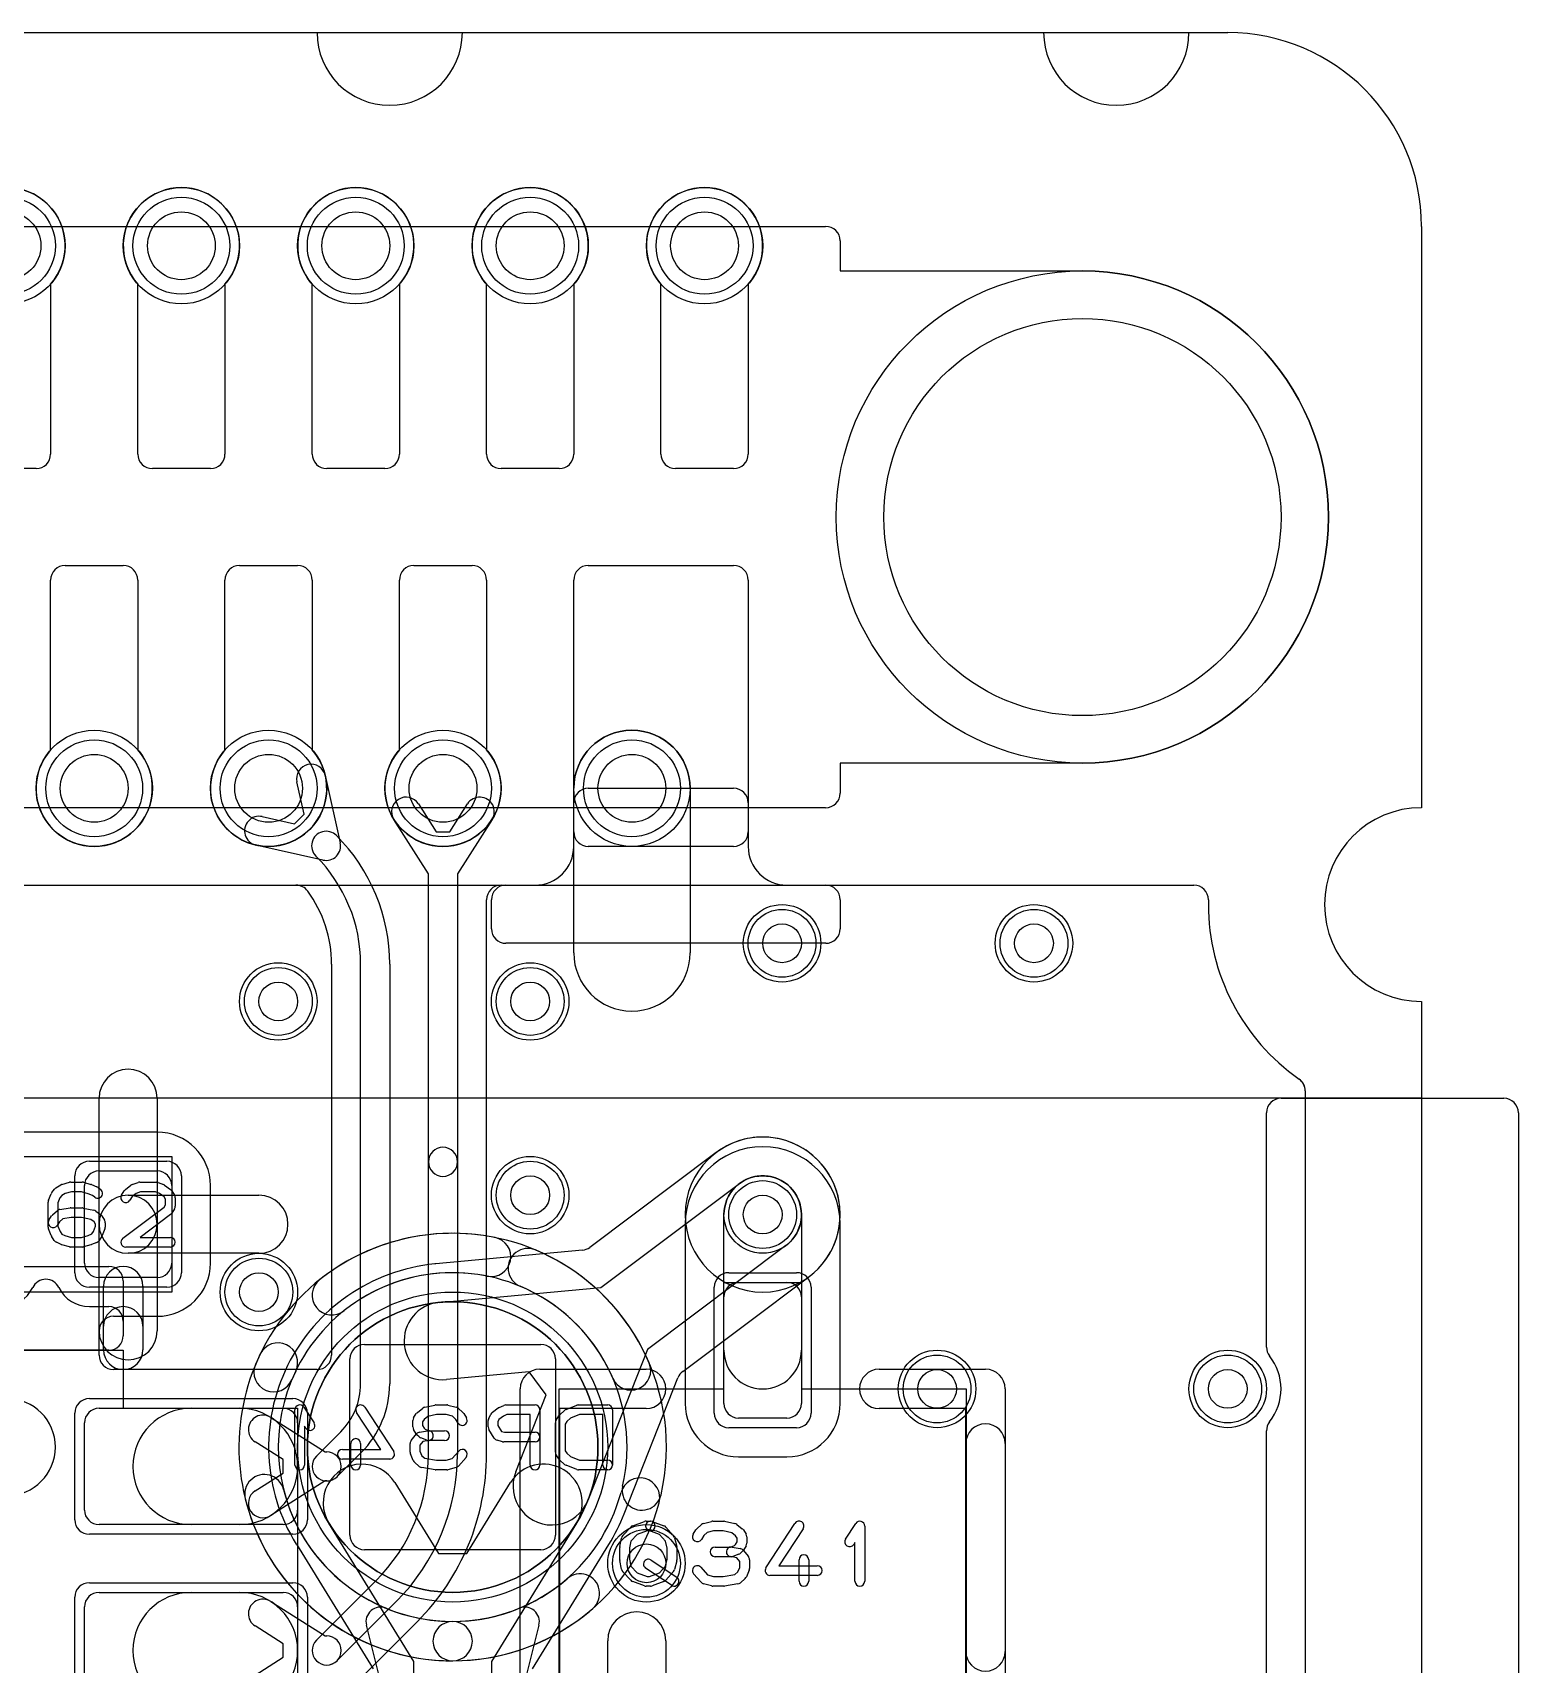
# Model space of a CAD drawing. Extents: x 0 to 20.5, y -1 to 20.
# Drawn here: x 12.83 to 20.5, y 11.58 to 20 of the extents above; entities that cross this region are included whole.
import ezdxf

# ---------------------------------------------------------------- set-up
doc = ezdxf.new("R2010")
doc.units = 0
for name, color, linetype in [('Hole', 1, 'CONTINUOUS'), ('L1', 3, 'CONTINUOUS'), ('L2', 3, 'CONTINUOUS'), ('L3', 3, 'CONTINUOUS'), ('L4', 3, 'CONTINUOUS'), ('MetalMask-A', 176, 'CONTINUOUS'), ('MetalMask-B', 176, 'CONTINUOUS'), ('Outline', 7, 'CONTINUOUS'), ('PartsArea-A', 111, 'CONTINUOUS'), ('PartsArea-B', 111, 'CONTINUOUS'), ('PartsSilk-A', 221, 'CONTINUOUS'), ('PartsSilk-B', 221, 'CONTINUOUS'), ('Resist-A', 2, 'CONTINUOUS'), ('Resist-B', 2, 'CONTINUOUS'), ('Silk-A', 140, 'CONTINUOUS'), ('Silk-B', 140, 'CONTINUOUS')]:
    doc.layers.add(name, color=color, linetype=linetype)

msp = doc.modelspace()

# ---------------------------------------------------------------- linework, layer by layer
at = {"layer": 'Hole'}
for centre, radius in [((12.7, 18.9), 0.175), ((13.6, 18.9), 0.175), ((14.5, 18.9), 0.175), ((15.4, 18.9), 0.175), ((16.3, 18.9), 0.175), ((18.25, 17.5), 1.025), ((13.15, 16.1), 0.175), ((14.05, 16.1), 0.175), ((14.95, 16.1), 0.175), ((15.925, 16.1), 0.175), ((16.7, 15.3), 0.1), ((18, 15.3), 0.1), ((14.1, 15), 0.1), ((15.4, 15), 0.1), ((15.4, 14), 0.1), ((16.6, 13.9), 0.1), ((14, 13.5), 0.1), ((17.5, 13), 0.1), ((19, 13), 0.1), ((16, 12.1), 0.1)]:
    msp.add_circle(centre, radius, dxfattribs=at)
at = {"layer": 'L1'}
for p, q in [((12.925, 18.70157), (12.925, 17.825)), ((13.375, 17.825), (13.375, 18.70157)), ((13.825, 18.70157), (13.825, 17.825)), ((14.275, 17.825), (14.275, 18.70157)), ((14.725, 18.70157), (14.725, 17.825)), ((15.175, 17.825), (15.175, 18.70157)), ((15.625, 18.70157), (15.625, 17.825)), ((16.075, 17.825), (16.075, 18.70157)), ((16.525, 18.70157), (16.525, 17.825)), ((12.85, 17.75), (12.55, 17.75)), ((13.75, 17.75), (13.45, 17.75)), ((14.65, 17.75), (14.35, 17.75)), ((15.55, 17.75), (15.25, 17.75)), ((16.45, 17.75), (16.15, 17.75)), ((13, 17.25), (13.3, 17.25)), ((13.9, 17.25), (14.2, 17.25)), ((14.8, 17.25), (15.1, 17.25)), ((15.7, 17.25), (16.45, 17.25)), ((12.925, 16.29843), (12.925, 17.175)), ((13.375, 17.175), (13.375, 16.29843)), ((13.825, 16.29843), (13.825, 17.175)), ((14.275, 17.175), (14.275, 16.29843)), ((14.725, 16.29843), (14.725, 17.175)), ((15.175, 17.175), (15.175, 16.29843)), ((15.625, 15.875), (15.625, 17.175)), ((16.525, 17.175), (16.525, 15.875)), ((14.23371, 15.96588), (14.19639, 16.13273)), ((14.34277, 16.16547), (14.42017, 15.81939)), ((15.69997, 16.1), (16.45003, 16.1)), ((14.82335, 16.01964), (14.91495, 15.87526)), ((14.98505, 15.87526), (15.07665, 16.01964)), ((15.625, 15.8), (15.625, 16.02503)), ((16.525, 16.02503), (16.525, 15.8)), ((14.01727, 15.95361), (14.18412, 15.91629)), ((14.18412, 15.91629), (14.23371, 15.96588)), ((14.875, 15.65822), (14.69669, 15.93928)), ((15.20331, 15.93928), (15.025, 15.65822)), ((14.91495, 15.87526), (14.98505, 15.87526)), ((14.33061, 15.72983), (13.98453, 15.80723)), ((14.29395, 15.74997), (14.29395, 15.74999)), ((16.45, 15.8), (15.7, 15.8)), ((4.65001, 15.59996), (14.19129, 15.59996)), ((14.875, 14.17211), (14.875, 15.65822)), ((15.025, 15.65822), (15.025, 14.17211)), ((15.25001, 15.59996), (18.82503, 15.59996)), ((15.27497, 15.6), (15.425, 15.6)), ((16.725, 15.6), (16.92503, 15.6)), ((15.17504, 12.66421), (15.17504, 15.52499)), ((15.2, 15.37497), (15.2, 15.52503)), ((17, 15.52503), (17, 15.37497)), ((18.9, 15.52499), (18.9, 15.5)), ((16.92503, 15.3), (15.27497, 15.3)), ((14.37496, 15.19219), (14.37496, 13.17501)), ((14.525, 13.02677), (14.525, 15.19219)), ((14.675, 15.19219), (14.675, 13.02677)), ((13.175, 13.85), (13.175, 14.5)), ((13.475, 14.5), (13.475, 13.85)), ((19.4, 14.53823), (19.4, 1.1)), ((13.475, 14.32504), (11.24153, 14.32504)), ((16.60004, 14.25004), (16.59996, 14.25004)), ((14.875, 12.66421), (14.875, 14.17211)), ((15.025, 14.17211), (15.025, 12.66421)), ((13.175, 14.125), (13.475, 14.125)), ((13.1, 13.65), (13.1, 14.05)), ((13.325, 14), (14, 14)), ((13.55, 14.05), (13.55, 13.65)), ((13.75004, 13.65), (13.75004, 14.05)), ((16.40001, 13.2), (16.40001, 13.9)), ((16.80001, 13.9), (16.80001, 13.2)), ((13.175, 13.3), (13.175, 13.85)), ((13.475, 13.85), (13.475, 13.3)), ((16.19996, 13.85004), (16.19996, 12.925)), ((17.00004, 12.925), (17.00004, 13.85004)), ((14, 13.7), (13.325, 13.7)), ((13.475, 13.575), (13.175, 13.575)), ((16.4, 12.925), (16.4, 13.475)), ((16.475, 13.55), (16.725, 13.55)), ((16.8, 13.475), (16.8, 12.925)), ((13.24997, 13.37496), (13.475, 13.37496)), ((13.175, 13.17501), (13.175, 13.29999)), ((14.29999, 13.10004), (13.24997, 13.10004)), ((13.175, 12.9), (14.125, 12.9)), ((13.65, 12.9), (13.9, 12.9)), ((13.1, 12.375), (13.1, 12.825)), ((14.06072, 12.85332), (14.34179, 12.675)), ((14.2, 12.825), (14.2, 12.375)), ((16.725, 12.85), (16.475, 12.85)), ((14.12474, 12.63506), (13.98036, 12.72666)), ((14.29697, 12.65303), (14.42197, 12.77803)), ((14.12474, 12.56494), (14.12474, 12.63506)), ((14.34179, 12.675), (14.35, 12.675)), ((14.52803, 12.67197), (14.40303, 12.54697)), ((16.475, 12.64996), (16.725, 12.64996)), ((13.98036, 12.47334), (14.12474, 12.56494)), ((14.34179, 12.525), (14.06072, 12.34668)), ((14.35, 12.525), (14.34179, 12.525)), ((14.125, 12.3), (13.175, 12.3)), ((13.9, 12.3), (13.65, 12.3)), ((14.29697, 11.70303), (14.60408, 12.01014)), ((13.1, 11.425), (13.1, 11.875)), ((13.175, 11.95), (14.125, 11.95)), ((13.65, 11.95), (13.9, 11.95)), ((14.06072, 11.90332), (14.34179, 11.725)), ((14.2, 11.875), (14.2, 11.425)), ((14.71015, 11.90408), (14.40303, 11.59697)), ((14.50913, 11.49087), (14.81624, 11.79798)), ((14.12474, 11.68506), (13.98036, 11.77666)), ((14.34179, 11.725), (14.35, 11.725)), ((14.12474, 11.61494), (14.12474, 11.68506)), ((15.8, 11), (15.8, 11.7)), ((16.1, 11.7), (16.1, 11)), ((13.98036, 11.52334), (14.12474, 11.61494))]:
    msp.add_line(p, q, dxfattribs=at)
for centre, radius in [((12.7, 18.9), 0.3), ((13.6, 18.9), 0.3), ((14.5, 18.9), 0.3), ((15.4, 18.9), 0.3), ((16.3, 18.9), 0.3), ((13.15, 16.1), 0.3), ((14.05, 16.1), 0.3), ((14.95, 16.1), 0.3), ((15.925, 16.1), 0.3), ((16.7, 15.3), 0.2), ((18, 15.3), 0.2), ((14.1, 15), 0.2), ((15.4, 15), 0.2), ((15.4, 14), 0.2), ((16.6, 13.9), 0.2), ((14, 13.5), 0.2), ((17.5, 13), 0.2), ((19, 13), 0.2), ((16, 12.1), 0.2)]:
    msp.add_circle(centre, radius, dxfattribs=at)
for centre, radius, start, end in [((12.7, 18.9), 0.3, -41.409429, -138.590571), ((13.6, 18.9), 0.3, -41.409429, -138.590571), ((14.5, 18.9), 0.3, -41.409429, -138.590571), ((15.4, 18.9), 0.3, -41.409429, -138.590571), ((16.3, 18.9), 0.3, -41.409429, -138.590571), ((12.85, 17.825), 0.075, -90, 0), ((13.45, 17.825), 0.075, 180, -90), ((13.75, 17.825), 0.075, -90, 0), ((14.35, 17.825), 0.075, 180, -90), ((14.65, 17.825), 0.075, -90, 0), ((15.25, 17.825), 0.075, 180, -90), ((15.55, 17.825), 0.075, -90, 0), ((16.15, 17.825), 0.075, 180, -90), ((16.45, 17.825), 0.075, -90, 0), ((13, 17.175), 0.075, 90, 180), ((13.3, 17.175), 0.075, 0, 90), ((13.9, 17.175), 0.075, 90, 180), ((14.2, 17.175), 0.075, 0, 90), ((14.8, 17.175), 0.075, 90, 180), ((15.1, 17.175), 0.075, 0, 90), ((15.7, 17.175), 0.075, 90, 180), ((16.45, 17.175), 0.075, 0, 90), ((13.15, 16.1), 0.3, 138.590571, 41.409429), ((14.05, 16.1), 0.3, 138.590571, 41.409429), ((14.95, 16.1), 0.3, 138.590571, 41.409429), ((14.26958, 16.1491), 0.075, 12.607528, -167.393385), ((15.69997, 16.02503), 0.07497, 90, 180), ((16.45003, 16.02503), 0.07497, 0, 90), ((14.76002, 15.97946), 0.075, 32.393266, -147.607741), ((15.13998, 15.97946), 0.075, -32.393266, 147.607741), ((14.0009, 15.88042), 0.075, 77.392472, -102.606615), ((14.34698, 15.80302), 0.075, 44.989196, -135), ((13.73616, 15.19218), 0.93884, 0.00061, 45), ((15.7, 15.875), 0.075, 180, -90), ((16.45, 15.875), 0.075, -90, 0), ((13.73616, 15.19218), 0.78884, 0.000726, 45), ((14.34698, 15.80302), 0.075, -102.607528, 12.607528), ((15.425, 15.8), 0.2, -90, 0), ((16.725, 15.8), 0.2, 180, -90), ((14.19129, 15.52499), 0.07497, 36.172899, 90), ((15.25001, 15.52499), 0.07497, 90, 180), ((15.27497, 15.52503), 0.07497, 90, 180), ((16.92503, 15.52503), 0.07497, 0, 90), ((18.82503, 15.52499), 0.07497, 0, 90), ((13.73616, 15.19218), 0.6388, 0.000897, 36.175482), ((20, 15.5), 1.1, 180, -125.062172), ((15.27497, 15.37497), 0.07497, 180, -90), ((16.92503, 15.37497), 0.07497, -90, 0), ((13.325, 14.5), 0.15, 0, 180), ((19.32502, 14.53825), 0.07498, -0.015283, 54.938488), ((13.475, 14.05), 0.27504, 0, 90), ((14.95, 14.17211), 0.075, 0, 180), ((16.59996, 13.85004), 0.4, 90, 180), ((16.60004, 13.85004), 0.4, 0, 90), ((14.95, 14.17211), 0.075, 180, 0), ((13.175, 14.05), 0.075, 90, 180), ((13.475, 14.05), 0.075, 0, 90), ((16.60001, 13.9), 0.2, 0, 180), ((13.325, 13.85), 0.15, 90, -90), ((13.325, 13.85), 0.15, 0, 180), ((14, 13.85), 0.15, -90, 90), ((13.325, 13.85), 0.15, 180, 0), ((13.175, 13.65), 0.075, 180, -90), ((13.475, 13.65), 0.27504, -90, 0), ((13.475, 13.65), 0.075, -90, 0), ((16.475, 13.475), 0.075, 90, 180), ((16.725, 13.475), 0.075, 0, 90), ((13.24997, 13.29999), 0.07497, 90, 180), ((13.325, 13.3), 0.15, 180, 0), ((13.24997, 13.17501), 0.07497, 180, -90), ((14.29999, 13.17501), 0.07497, -90, 0), ((16.60001, 13.2), 0.2, 180, 0), ((14.17324, 13.02677), 0.35176, -45.001152, 0), ((14.17324, 13.02677), 0.50176, -45.000807, 0), ((13.175, 12.825), 0.075, 90, 180), ((13.65, 12.6), 0.3, 90, -90), ((13.9, 12.6), 0.3, -90, 90), ((14.125, 12.825), 0.075, 0, 90), ((16.475, 12.925), 0.27504, 180, -90), ((16.475, 12.925), 0.075, 180, -90), ((16.725, 12.925), 0.27504, -90, 0), ((16.725, 12.925), 0.075, -90, 0), ((14.02054, 12.78999), 0.075, 57.606734, -122.392757), ((14.35, 12.6), 0.075, 135, -45), ((14.35, 12.6), 0.075, -90, 90), ((13.95, 12.66421), 0.925, -44.999562, 0), ((13.95, 12.66421), 1.075, -44.999246, 0), ((13.95, 12.66421), 1.22504, -44.999669, 0), ((14.02054, 12.41001), 0.075, 122.393266, -57.607243), ((13.175, 12.375), 0.075, 180, -90), ((14.125, 12.375), 0.075, -90, 0), ((13.175, 11.875), 0.075, 90, 180), ((13.65, 11.65), 0.3, 90, -90), ((13.9, 11.65), 0.3, -90, 90), ((14.02054, 11.83999), 0.075, 57.606734, -122.392757), ((14.125, 11.875), 0.075, 0, 90), ((15.95, 11.7), 0.15, 0, 180), ((14.35, 11.65), 0.075, -90, 90), ((14.35, 11.65), 0.075, 135, -45)]:
    msp.add_arc(centre, radius, start, end, dxfattribs=at)
at = {"layer": 'L2'}
for p, q in [((15.625, 15.25), (15.625, 16.1)), ((16.225, 16.1), (16.225, 15.25)), ((1.17497, 15.59996), (18.82503, 15.59996)), ((18.9, 15.52499), (18.9, 15.5)), ((19.39208, 14.57178), (19.39209, 14.57176)), ((19.4, 14.53823), (19.4, 1.1))]:
    msp.add_line(p, q, dxfattribs=at)
for centre, radius in [((15.925, 16.1), 0.3), ((16.7, 15.3), 0.2), ((18, 15.3), 0.2), ((14.1, 15), 0.2), ((15.4, 15), 0.2), ((15.4, 14), 0.2), ((14, 13.5), 0.2), ((17.5, 13), 0.2), ((19, 13), 0.2), ((16, 12.1), 0.2)]:
    msp.add_circle(centre, radius, dxfattribs=at)
for centre, radius, start, end in [((15.925, 16.1), 0.3, 0, 180), ((18.82503, 15.52499), 0.07497, 0, 90), ((20, 15.5), 1.1, 180, -125.062172), ((15.925, 15.25), 0.3, 180, 0), ((19.32502, 14.53825), 0.07498, 26.565051, 54.938488), ((19.32503, 14.53823), 0.07498, 0, 26.565051), ((16.6, 13.9), 0.40004, 90, -90), ((16.6, 13.9), 0.40004, -90, 90)]:
    msp.add_arc(centre, radius, start, end, dxfattribs=at)
at = {"layer": 'L3'}
for p, q in [((15.625, 15.25), (15.625, 16.1)), ((16.225, 16.1), (16.225, 15.25)), ((1.17497, 15.59996), (18.82503, 15.59996)), ((18.9, 15.52499), (18.9, 15.5)), ((19.39208, 14.57178), (19.39209, 14.57176)), ((19.4, 14.53823), (19.4, 1.1))]:
    msp.add_line(p, q, dxfattribs=at)
for centre, radius in [((15.925, 16.1), 0.3), ((16.7, 15.3), 0.2), ((18, 15.3), 0.2), ((14.1, 15), 0.2), ((15.4, 15), 0.2), ((15.4, 14), 0.2), ((14, 13.5), 0.2), ((17.5, 13), 0.2), ((19, 13), 0.2), ((16, 12.1), 0.2)]:
    msp.add_circle(centre, radius, dxfattribs=at)
for centre, radius, start, end in [((15.925, 16.1), 0.3, 0, 180), ((18.82503, 15.52499), 0.07497, 0, 90), ((20, 15.5), 1.1, 180, -125.062172), ((15.925, 15.25), 0.3, 180, 0), ((19.32502, 14.53825), 0.07498, 26.565051, 54.938488), ((19.32503, 14.53823), 0.07498, 0, 26.565051), ((16.6, 13.9), 0.40004, 90, -90), ((16.6, 13.9), 0.40004, -90, 90)]:
    msp.add_arc(centre, radius, start, end, dxfattribs=at)
at = {"layer": 'L4'}
for p, q in [((15.625, 15.25), (15.625, 16.1)), ((16.225, 16.1), (16.225, 15.25)), ((1.17497, 15.59996), (18.82503, 15.59996)), ((18.9, 15.52499), (18.9, 15.5)), ((19.4, 14.53823), (19.4, 1.1)), ((16.35998, 14.22003), (15.70746, 13.73064)), ((15.76524, 13.52393), (16.48, 14.06)), ((16.72, 13.74), (16.00525, 13.20394)), ((15.66938, 13.71597), (14.91256, 13.64601)), ((16.18751, 13.09058), (16.83777, 13.57828)), ((14.93097, 13.44682), (15.76524, 13.52393)), ((16.00525, 13.20394), (15.69761, 12.42461)), ((15.3945, 13.08796), (14.96779, 13.04852)), ((15.4829, 12.97009), (15.3945, 13.08796)), ((15.88549, 12.35575), (16.16276, 13.05813)), ((15.32555, 12.57149), (15.4829, 12.97009)), ((14.70187, 12.51666), (14.92634, 12.15162)), ((15.07366, 12.15162), (15.29813, 12.51666)), ((14.8, 11.59344), (14.36113, 12.30714)), ((15.63887, 12.30714), (15.2, 11.59344)), ((14.19321, 12.19833), (14.58885, 11.55493)), ((14.92634, 12.15162), (15.07366, 12.15162)), ((15.41115, 11.55493), (15.80601, 12.19706)), ((14.8, 10.41424), (14.8, 11.59344)), ((15.2, 11.59344), (15.2, 10.41424))]:
    msp.add_line(p, q, dxfattribs=at)
for centre, radius in [((12.7, 18.9), 0.3), ((13.6, 18.9), 0.3), ((14.5, 18.9), 0.3), ((15.4, 18.9), 0.3), ((16.3, 18.9), 0.3), ((13.15, 16.1), 0.3), ((14.05, 16.1), 0.3), ((14.95, 16.1), 0.3), ((15.925, 16.1), 0.3), ((16.7, 15.3), 0.2), ((18, 15.3), 0.2), ((14.1, 15), 0.2), ((15.4, 15), 0.2), ((15.4, 14), 0.2), ((16.6, 13.9), 0.2), ((14, 13.5), 0.2), ((15, 12.7), 0.75), ((17.5, 13), 0.2), ((19, 13), 0.2), ((16, 12.1), 0.2)]:
    msp.add_circle(centre, radius, dxfattribs=at)
for centre, radius, start, end in [((15.925, 16.1), 0.3, 0, 180), ((18.82503, 15.52499), 0.07497, 0, 90), ((20, 15.5), 1.1, 180, -125.062172), ((15.925, 15.25), 0.3, 180, 0), ((19.32502, 14.53825), 0.07498, -0.015283, 54.938488), ((16.6, 13.9), 0.40004, 89.998568, 126.869611), ((16.60002, 13.9), 0.40004, -53.472125, 90.001432), ((16.6, 13.9), 0.2, -53.130102, 126.869898), ((15.66248, 13.79062), 0.07497, -84.719079, -53.133159), ((15.00002, 12.69998), 0.95005, 95.595856, -148.148488), ((14.90007, 13.72011), 0.07497, -84.40424, -84.043001), ((14.94938, 13.24767), 0.40004, 95.281049, 95.958853), ((16.88275, 13.5183), 0.07497, 126.527491, 126.866841), ((14.94938, 13.24767), 0.2, 95.281576, -84.719097), ((16.23249, 13.0306), 0.07497, 126.866841, 158.45547), ((12.7, 12.7), 0.25, -90, 90), ((14.5315, 12.4119), 0.2, 31.587233, -148.411887), ((15.4685, 12.4119), 0.2, -31.587233, 148.411887), ((15.51158, 12.49805), 0.2, 158.457131, -21.541729), ((15.00001, 12.69999), 0.95004, -31.93583, -21.266088), ((15.95522, 12.32822), 0.07497, 158.45547, 158.733665), ((14.12935, 12.15906), 0.07497, 31.588977, 31.849838), ((15.86987, 12.15779), 0.07497, 148.061046, 148.411023)]:
    msp.add_arc(centre, radius, start, end, dxfattribs=at)
at = {"layer": 'MetalMask-A'}
for p, q in [((13.175, 14.125), (13.475, 14.125)), ((13.1, 13.65), (13.1, 14.05)), ((13.55, 14.05), (13.55, 13.65)), ((13.475, 13.575), (13.175, 13.575)), ((16.4, 12.925), (16.4, 13.475)), ((16.475, 13.55), (16.725, 13.55)), ((16.8, 13.475), (16.8, 12.925)), ((13.175, 12.9), (14.125, 12.9)), ((13.1, 12.375), (13.1, 12.825)), ((14.2, 12.825), (14.2, 12.375)), ((16.725, 12.85), (16.475, 12.85)), ((14.125, 12.3), (13.175, 12.3)), ((13.1, 11.425), (13.1, 11.875)), ((13.175, 11.95), (14.125, 11.95)), ((14.2, 11.875), (14.2, 11.425))]:
    msp.add_line(p, q, dxfattribs=at)
for centre, start, end in [((13.175, 14.05), 90, 180), ((13.475, 14.05), 0, 90), ((13.175, 13.65), 180, -90), ((13.475, 13.65), -90, 0), ((16.475, 13.475), 90, 180), ((16.725, 13.475), 0, 90), ((13.175, 12.825), 90, 180), ((14.125, 12.825), 0, 90), ((16.475, 12.925), 180, -90), ((16.725, 12.925), -90, 0), ((13.175, 12.375), 180, -90), ((14.125, 12.375), -90, 0), ((13.175, 11.875), 90, 180), ((14.125, 11.875), 0, 90)]:
    msp.add_arc(centre, 0.075, start, end, dxfattribs=at)
at = {"layer": 'MetalMask-B'}
for p, q in [((14.545, 13.23), (15.455, 13.23)), ((14.47, 12.245), (14.47, 13.155)), ((15.53, 13.155), (15.53, 12.245)), ((15.455, 12.17), (14.545, 12.17))]:
    msp.add_line(p, q, dxfattribs=at)
for centre, start, end in [((14.545, 13.155), 90, 180), ((15.455, 13.155), 0, 90), ((14.545, 12.245), 180, -90), ((15.455, 12.245), -90, 0)]:
    msp.add_arc(centre, 0.075, start, end, dxfattribs=at)
at = {"layer": 'Outline'}
for p, q in [((5.7, 20), (14.3, 20)), ((15.05, 20), (18.05, 20)), ((18.8, 20), (19, 20)), ((20, 19), (20, 16)), ((20, 15), (20, 1))]:
    msp.add_line(p, q, dxfattribs=at)
for centre, radius, start, end in [((14.675, 20), 0.375, 180, 0), ((18.425, 20), 0.375, 180, 0), ((19, 19), 1, 0, 90), ((20, 15.5), 0.5, 90, -90)]:
    msp.add_arc(centre, radius, start, end, dxfattribs=at)
at = {"layer": 'PartsArea-A'}
for p, q in [((1, 20), (19, 20)), ((20, 19), (20, 16)), ((20, 15), (20, 14.5)), ((20, 14.5), (0, 14.5)), ((12.25, 14.2), (13.55, 14.2)), ((13.55, 14.2), (13.55, 13.5)), ((13.55, 13.5), (12.25, 13.5)), ((16.4, 13), (16.4, 13.55)), ((16.4, 13.55), (16.8, 13.55)), ((16.8, 13.55), (16.8, 13)), ((11.5, 13.2), (13.3, 13.2)), ((13.3, 13.2), (13.3, 12.9)), ((15.55, 11.2), (15.55, 13)), ((15.55, 13), (16.4, 13)), ((16.8, 13), (17.65, 13)), ((17.65, 13), (17.65, 11.2)), ((13.3, 12.9), (14.2, 12.9)), ((14.2, 12.9), (14.2, 10.4))]:
    msp.add_line(p, q, dxfattribs=at)
for centre, radius, start, end in [((19, 19), 1, 0, 90), ((20, 15.5), 0.5, 90, -90)]:
    msp.add_arc(centre, radius, start, end, dxfattribs=at)
at = {"layer": 'PartsArea-B'}
for p, q in [((1, 20), (19, 20)), ((20, 19), (20, 16)), ((20, 15), (20, 14.5)), ((20, 14.5), (0, 14.5))]:
    msp.add_line(p, q, dxfattribs=at)
for centre, radius, start, end in [((19, 19), 1, 0, 90), ((20, 15.5), 0.5, 90, -90), ((15, 12.7), 0.75, 90, -90), ((15, 12.7), 0.75, -90, 90)]:
    msp.add_arc(centre, radius, start, end, dxfattribs=at)
at = {"layer": 'PartsSilk-A'}
for p, q in [((12.98341, 14.05552), (13.0223, 14.06663)), ((13.02917, 14.06759), (13.0875, 14.06759)), ((13.09437, 14.06663), (13.13326, 14.05552)), ((13.34563, 14.05497), (13.37618, 14.06608)), ((13.38472, 14.06759), (13.47083, 14.06759)), ((13.48011, 14.0658), (13.50789, 14.05469)), ((12.91442, 13.97442), (12.92831, 14.00776)), ((12.93139, 14.01315), (12.94528, 14.03167)), ((12.95254, 14.03818), (12.97754, 14.05299)), ((12.97327, 13.98565), (12.9625, 13.95981)), ((12.9823, 13.99769), (12.97327, 13.98565)), ((13.00025, 14.00833), (12.9823, 13.99769)), ((13.03267, 14.01759), (13.00025, 14.00833)), ((13.084, 14.01759), (13.03267, 14.01759)), ((13.11829, 14.00779), (13.084, 14.01759)), ((13.14145, 13.99853), (13.11829, 14.00779)), ((13.13567, 14.05469), (13.16345, 14.04358)), ((13.15244, 13.98974), (13.14145, 13.99853)), ((13.16979, 14.03989), (13.18368, 14.02878)), ((13.2913, 14.00029), (13.30519, 14.02251)), ((13.31077, 14.02878), (13.33855, 14.051)), ((13.34533, 13.9924), (13.3337, 13.97379)), ((13.36658, 14.00939), (13.34533, 13.9924)), ((13.38912, 14.01759), (13.36658, 14.00939)), ((13.46602, 14.01759), (13.38912, 14.01759)), ((13.48643, 14.00943), (13.46602, 14.01759)), ((13.51054, 13.99189), (13.48643, 14.00943)), ((13.51806, 13.97987), (13.51054, 13.99189)), ((13.51331, 14.0517), (13.54387, 14.02948)), ((13.51806, 13.94976), (13.51806, 13.97987)), ((13.55037, 14.02251), (13.56426, 14.00029)), ((13.56806, 13.98704), (13.56806, 13.94259)), ((12.9125, 13.83519), (12.9125, 13.96481)), ((12.93478, 13.89832), (12.95978, 13.92054)), ((12.9625, 13.95981), (12.9625, 13.84019)), ((12.97291, 13.92661), (13.02569, 13.93402)), ((13.02917, 13.93426), (13.0875, 13.93426)), ((13.0924, 13.93377), (13.14796, 13.92266)), ((13.15794, 13.91824), (13.18294, 13.89972)), ((13.29747, 13.77739), (13.51043, 13.93756)), ((13.5442, 13.90039), (13.38733, 13.78241)), ((13.51043, 13.93756), (13.51806, 13.94976)), ((13.56426, 13.92934), (13.55037, 13.90712)), ((12.92831, 13.79224), (12.91442, 13.82558)), ((12.9163, 13.87066), (12.93019, 13.89288)), ((12.97068, 13.86333), (12.9587, 13.84416)), ((12.9625, 13.84019), (12.97368, 13.81336)), ((12.98735, 13.87814), (12.97068, 13.86333)), ((12.97368, 13.81336), (12.98242, 13.79937)), ((13.03092, 13.88426), (12.98735, 13.87814)), ((13.08502, 13.88426), (13.03092, 13.88426)), ((13.13267, 13.87473), (13.08502, 13.88426)), ((13.14937, 13.86236), (13.13267, 13.87473)), ((13.1373, 13.79981), (13.14577, 13.81336)), ((13.14577, 13.81336), (13.15694, 13.84019)), ((13.15694, 13.85024), (13.14937, 13.86236)), ((13.15694, 13.84019), (13.15694, 13.85024)), ((13.18926, 13.89287), (13.20314, 13.87065)), ((13.20502, 13.82558), (13.19114, 13.79224)), ((13.20694, 13.85741), (13.20694, 13.83519)), ((12.94408, 13.76638), (12.93019, 13.7886)), ((12.98013, 13.74567), (12.95513, 13.75678)), ((12.98242, 13.79937), (12.99883, 13.79208)), ((13.0223, 13.73337), (12.98341, 13.74448)), ((12.99883, 13.79208), (13.03267, 13.78241)), ((13.0875, 13.73241), (13.02917, 13.73241)), ((13.03267, 13.78241), (13.084, 13.78241)), ((13.084, 13.78241), (13.11829, 13.79221)), ((13.13326, 13.74448), (13.09437, 13.73337)), ((13.11829, 13.79221), (13.1373, 13.79981)), ((13.16345, 13.75642), (13.13567, 13.74531)), ((13.18926, 13.7886), (13.17537, 13.76638)), ((13.54306, 13.73241), (13.3125, 13.73241)), ((13.38733, 13.78241), (13.54306, 13.78241)), ((12.1625, 13.63241), (13.225, 13.63241)), ((13.1984, 13.2016), (13.1984, 13.53081)), ((13.3, 13.55741), (13.3, 13.275)), ((13.4016, 13.53081), (13.4016, 13.2016)), ((13.225, 13.2), (11.575, 13.2)), ((15.45, 13.1016), (15.9984, 13.1016)), ((17.2016, 13.1016), (17.75, 13.1016)), ((15.3484, 11.2), (15.3484, 13)), ((17.8516, 13), (17.8516, 11.2)), ((15.9984, 12.8984), (15.5516, 12.8984)), ((15.5516, 12.8984), (15.5516, 11.2)), ((17.6484, 12.8984), (17.2016, 12.8984)), ((17.6484, 11.2), (17.6484, 12.8984)), ((15.92896, 12.29387), (15.99007, 12.31609)), ((15.99861, 12.31759), (16.02083, 12.31759)), ((16.02937, 12.31609), (16.09048, 12.29387)), ((16.25978, 12.27795), (16.28478, 12.30017)), ((16.29495, 12.30564), (16.33662, 12.31675)), ((16.34306, 12.31759), (16.39861, 12.31759)), ((16.40376, 12.31705), (16.45654, 12.30594)), ((16.46701, 12.301), (16.49479, 12.27878)), ((16.61657, 12.07663), (16.76657, 12.30626)), ((17.02763, 12.2247), (17.08041, 12.30618)), ((15.86293, 12.18608), (15.87126, 12.23053)), ((15.87759, 12.24303), (15.91926, 12.28747)), ((15.91906, 12.21415), (15.9125, 12.17916)), ((15.95165, 12.24891), (15.91906, 12.21415)), ((16.00301, 12.26759), (15.95165, 12.24891)), ((16.02083, 12.26759), (16.00301, 12.26759)), ((16.06736, 12.24907), (16.01229, 12.26909)), ((16.09804, 12.21401), (16.06736, 12.24907)), ((16.10694, 12.1784), (16.09804, 12.21401)), ((16.10075, 12.28683), (16.13964, 12.24239)), ((16.14508, 12.23199), (16.15619, 12.18754)), ((16.2413, 12.25029), (16.25519, 12.27251)), ((16.29568, 12.24296), (16.2837, 12.22379)), ((16.31356, 12.25885), (16.29568, 12.24296)), ((16.34634, 12.26759), (16.31356, 12.25885)), ((16.39601, 12.26759), (16.34634, 12.26759)), ((16.44042, 12.25824), (16.39601, 12.26759)), ((16.46023, 12.2424), (16.44042, 12.25824)), ((16.46806, 12.22987), (16.46023, 12.2424)), ((16.46806, 12.21087), (16.46806, 12.22987)), ((16.50037, 12.27251), (16.51426, 12.25029)), ((16.51806, 12.23704), (16.51806, 12.2037)), ((16.80843, 12.27892), (16.68369, 12.08796)), ((17.12639, 12.29259), (17.12639, 12.00741)), ((15.8625, 12.11852), (15.8625, 12.18148)), ((15.9125, 12.17916), (15.9125, 12.12084)), ((16.10694, 12.1216), (16.10694, 12.1784)), ((16.15694, 12.18148), (16.15694, 12.11852)), ((16.35417, 12.18426), (16.4331, 12.18426)), ((16.4375, 12.13426), (16.35417, 12.13426)), ((16.4331, 12.18426), (16.4543, 12.19197)), ((16.46581, 12.12883), (16.43312, 12.13465)), ((16.44188, 12.18387), (16.48355, 12.17646)), ((16.4766, 12.14687), (16.44604, 12.13576)), ((16.4543, 12.19197), (16.45948, 12.19715)), ((16.45948, 12.19715), (16.46806, 12.21087)), ((16.48194, 12.10947), (16.46581, 12.12883)), ((16.49685, 12.1638), (16.48574, 12.15269)), ((16.49838, 12.16785), (16.52615, 12.13452)), ((16.51426, 12.19045), (16.50037, 12.16823)), ((17.07639, 12.20801), (17.06959, 12.19752)), ((17.07639, 12.00741), (17.07639, 12.20801)), ((15.87126, 12.06947), (15.86293, 12.11392)), ((15.91926, 12.01253), (15.87759, 12.05697)), ((15.9125, 12.12084), (15.91906, 12.08585)), ((15.91906, 12.08585), (15.95165, 12.05109)), ((15.95165, 12.05109), (16.00301, 12.03241)), ((16.12919, 11.98661), (15.99585, 12.0755)), ((16.01643, 12.03241), (16.06736, 12.05093)), ((16.02359, 12.1171), (16.15693, 12.02821)), ((16.06736, 12.05093), (16.09804, 12.08599)), ((16.09804, 12.08599), (16.10694, 12.1216)), ((16.13964, 12.05761), (16.10075, 12.01317)), ((16.15619, 12.11246), (16.14508, 12.06801)), ((16.28258, 12.00206), (16.24369, 12.0465)), ((16.28131, 12.07942), (16.31519, 12.04071)), ((16.45691, 12.04205), (16.47218, 12.05563)), ((16.47218, 12.05563), (16.48194, 12.07907)), ((16.48194, 12.07907), (16.48194, 12.10947)), ((16.53002, 12.06446), (16.51614, 12.03113)), ((16.53194, 12.11852), (16.53194, 12.07407)), ((16.68369, 12.08796), (16.88194, 12.08796)), ((16.7875, 12.00741), (16.7875, 12.11852)), ((16.8375, 12.11852), (16.8375, 12.00741)), ((15.99007, 11.98391), (15.92896, 12.00613)), ((16.02083, 11.98241), (15.99861, 11.98241)), ((16.00301, 12.03241), (16.01643, 12.03241)), ((16.09048, 12.00613), (16.02937, 11.98391)), ((16.33662, 11.98325), (16.29495, 11.99436)), ((16.31519, 12.04071), (16.34634, 12.03241)), ((16.39861, 11.98241), (16.34306, 11.98241)), ((16.34634, 12.03241), (16.39662, 12.03241)), ((16.39662, 12.03241), (16.45691, 12.04205)), ((16.47201, 11.99383), (16.40256, 11.98272)), ((16.50967, 12.02205), (16.48467, 11.99983)), ((16.88194, 12.03796), (16.6375, 12.03796))]:
    msp.add_line(p, q, dxfattribs=at)
for centre, radius, start, end in [((13.02917, 14.04259), 0.025, 90, 105.948544), ((13.0875, 14.04259), 0.025, 74.051456, 90), ((13.38472, 14.04259), 0.025, 90, 109.984612), ((13.47083, 14.04259), 0.025, 68.207103, 90), ((12.95139, 13.99815), 0.025, 143.130102, 157.394238), ((12.96528, 14.01667), 0.025, 120.637524, 143.130102), ((12.99028, 14.03148), 0.025, 105.948544, 120.637524), ((13.12639, 14.03148), 0.025, 68.207103, 74.051456), ((13.16806, 14.00926), 0.025, -128.666967, 51.345223), ((13.15417, 14.02037), 0.025, 51.333033, 68.207103), ((13.3125, 13.98704), 0.025, 147.994617, -32.010019), ((13.32639, 14.00926), 0.025, 128.666967, 147.989981), ((13.35417, 14.03148), 0.025, 109.97919, 128.654777), ((13.49861, 14.03148), 0.025, 53.982737, 68.202147), ((13.52917, 14.00926), 0.025, 32.005383, 53.979316), ((13.54306, 13.98704), 0.025, 0, 32.010019), ((12.9375, 13.96481), 0.025, 157.394238, 180), ((12.95139, 13.87963), 0.025, 131.627831, 147.994617), ((12.97639, 13.90185), 0.025, 98.000474, 131.62783), ((13.02917, 13.90926), 0.025, 90, 98.000474), ((13.0875, 13.90926), 0.025, 78.694563, 90), ((13.14306, 13.89815), 0.025, 53.473873, 78.694563), ((13.16806, 13.87963), 0.025, 31.985944, 53.473873), ((13.52917, 13.92037), 0.025, -53.047603, -32.010019), ((13.54306, 13.94259), 0.025, -32.005383, 0), ((12.9375, 13.85741), 0.025, 147.994617, -32.010019), ((12.9375, 13.83519), 0.025, 180, -157.394238), ((13.18194, 13.85741), 0.025, 0, 31.985944), ((13.18194, 13.83519), 0.025, -22.605762, 0), ((12.95139, 13.80185), 0.025, -157.394238, -147.994617), ((12.96528, 13.77963), 0.025, -147.994617, -113.950855), ((12.99028, 13.76852), 0.025, -113.950855, -105.948544), ((13.02917, 13.75741), 0.025, -105.948544, -90), ((13.0875, 13.75741), 0.025, -90, -74.051456), ((13.12639, 13.76852), 0.025, -74.051456, -68.207103), ((13.15417, 13.77963), 0.025, -68.207103, -32.005383), ((13.16806, 13.80185), 0.025, -32.005383, -22.605762), ((13.3125, 13.75741), 0.025, 126.952397, -90), ((13.54306, 13.75741), 0.025, -90, 90), ((13.3, 13.53081), 0.1016, 0, 180), ((13.225, 13.55741), 0.075, 0, 90), ((13.225, 13.275), 0.075, -90, 0), ((13.3, 13.2016), 0.1016, 180, 0), ((15.45, 13), 0.1016, 90, 180), ((15.9984, 13), 0.1016, -90, 90), ((17.2016, 13), 0.1016, 90, -90), ((17.75, 13), 0.1016, 0, 90), ((15.99861, 12.29259), 0.025, 90, 109.97136), ((16.02083, 12.29259), 0.025, 70.02864, -109.981601), ((16.02083, 12.29259), 0.025, -90, 90), ((16.30139, 12.28148), 0.025, 104.925513, 131.630694), ((16.34306, 12.29259), 0.025, 90, 104.92885), ((16.39861, 12.29259), 0.025, 78.110161, 90), ((16.45139, 12.28148), 0.025, 51.333033, 78.112983), ((16.7875, 12.29259), 0.025, -33.149737, 146.846436), ((17.10139, 12.29259), 0.025, 0, 147.066193), ((15.89583, 12.22593), 0.025, 136.84761, 169.395833), ((15.9375, 12.27037), 0.025, 109.97136, 136.84761), ((16.08194, 12.27037), 0.025, 41.188082, 70.02864), ((16.12083, 12.22593), 0.025, 14.030684, 41.188082), ((16.2625, 12.23704), 0.025, 147.994617, -32.010019), ((16.27639, 12.25926), 0.025, 131.627831, 147.989981), ((16.47917, 12.25926), 0.025, 32.005383, 51.345223), ((16.49306, 12.23704), 0.025, 0, 32.010019), ((17.04861, 12.21111), 0.025, 147.066457, -32.933807), ((15.8875, 12.18148), 0.025, 169.395833, 180), ((16.13194, 12.18148), 0.025, 0, 14.030684), ((16.35417, 12.15926), 0.025, 90, -90), ((16.4375, 12.15926), 0.025, 79.908369, -100.083264), ((16.4375, 12.15926), 0.025, -90, -70.02141), ((16.46806, 12.17037), 0.025, -70.02864, -45), ((16.47917, 12.15185), 0.025, 39.790899, 79.916736), ((16.47917, 12.18148), 0.025, -45, -32.010019), ((16.49306, 12.2037), 0.025, -32.005383, 0), ((16.50694, 12.11852), 0.025, 0, 39.800498), ((16.8125, 12.11852), 0.025, 0, 180), ((15.8875, 12.11852), 0.025, 180, -169.395833), ((15.89583, 12.07407), 0.025, -169.395833, -136.84761), ((16.00972, 12.0963), 0.025, 56.303576, -123.689076), ((16.12083, 12.07407), 0.025, -41.188082, -14.030684), ((16.13194, 12.11852), 0.025, -14.030684, 0), ((16.2625, 12.06296), 0.025, 41.188082, -138.810424), ((16.50694, 12.07407), 0.025, -22.605762, 0), ((16.6375, 12.06296), 0.025, 146.850263, -90), ((16.88194, 12.06296), 0.025, -90, 90), ((15.9375, 12.02963), 0.025, -136.84761, -109.97136), ((15.99861, 12.00741), 0.025, -109.97136, -90), ((16.02083, 12.00741), 0.025, -90, -70.02864), ((16.08194, 12.02963), 0.025, -70.02864, -41.188082), ((16.14306, 12.00741), 0.025, -123.696424, 56.310924), ((16.30139, 12.01852), 0.025, -138.811918, -104.92885), ((16.34306, 12.00741), 0.025, -104.925513, -90), ((16.39861, 12.00741), 0.025, -90, -80.911332), ((16.46806, 12.01852), 0.025, -80.910628, -48.369306), ((16.49306, 12.04074), 0.025, -48.372169, -22.608878), ((16.8125, 12.00741), 0.025, 180, 0), ((17.10139, 12.00741), 0.025, 180, 0)]:
    msp.add_arc(centre, radius, start, end, dxfattribs=at)
at = {"layer": 'PartsSilk-B'}
for p, q in [((14.18611, 12.60741), (14.18611, 12.89259)), ((14.23209, 12.90618), (14.28487, 12.8247)), ((14.54593, 12.90626), (14.69593, 12.67663)), ((14.81771, 12.87878), (14.84549, 12.901)), ((14.85596, 12.90594), (14.90874, 12.91705)), ((14.91389, 12.91759), (14.96944, 12.91759)), ((14.97588, 12.91675), (15.01755, 12.90564)), ((15.02772, 12.90017), (15.05272, 12.87795)), ((15.20474, 12.87948), (15.2353, 12.9017)), ((15.23985, 12.90433), (15.26485, 12.91544)), ((15.275, 12.91759), (15.425, 12.91759)), ((15.45, 12.89259), (15.45, 12.60741)), ((15.55283, 12.86684), (15.57783, 12.88906)), ((15.58516, 12.89358), (15.64072, 12.9158)), ((15.65, 12.91759), (15.8, 12.91759)), ((15.825, 12.89259), (15.825, 12.60741)), ((14.24291, 12.79752), (14.23611, 12.80801)), ((14.23611, 12.80801), (14.23611, 12.60741)), ((14.62881, 12.68796), (14.50407, 12.87892)), ((14.79444, 12.8037), (14.79444, 12.83704)), ((14.79824, 12.85029), (14.81213, 12.87251)), ((14.85227, 12.8424), (14.84444, 12.82987)), ((14.84444, 12.82987), (14.84444, 12.81087)), ((14.84444, 12.81087), (14.85302, 12.79715)), ((14.87208, 12.85824), (14.85227, 12.8424)), ((14.91649, 12.86759), (14.87208, 12.85824)), ((14.96616, 12.86759), (14.91649, 12.86759)), ((14.99894, 12.85885), (14.96616, 12.86759)), ((15.01682, 12.84296), (14.99894, 12.85885)), ((15.0288, 12.82379), (15.01682, 12.84296)), ((15.05731, 12.87251), (15.0712, 12.85029)), ((15.18333, 12.8037), (15.18333, 12.83704)), ((15.18597, 12.84822), (15.19708, 12.87044)), ((15.23907, 12.84263), (15.23333, 12.83114)), ((15.23333, 12.83114), (15.23333, 12.81087)), ((15.23333, 12.81087), (15.25208, 12.78087)), ((15.26257, 12.85971), (15.23907, 12.84263)), ((15.2803, 12.86759), (15.26257, 12.85971)), ((15.4, 12.86759), (15.2803, 12.86759)), ((15.4, 12.60741), (15.4, 12.86759)), ((15.53056, 12.67407), (15.53056, 12.82593)), ((15.53436, 12.83917), (15.54824, 12.86139)), ((15.58874, 12.83185), (15.58056, 12.81876)), ((15.58056, 12.81876), (15.58056, 12.68124)), ((15.60778, 12.84878), (15.58874, 12.83185)), ((15.65481, 12.86759), (15.60778, 12.84878)), ((15.775, 12.86759), (15.65481, 12.86759)), ((15.775, 12.60741), (15.775, 12.86759)), ((14.475, 12.60741), (14.475, 12.71852)), ((14.525, 12.71852), (14.525, 12.60741)), ((14.78056, 12.67407), (14.78056, 12.71852)), ((14.78635, 12.73452), (14.81412, 12.76785)), ((14.81213, 12.76823), (14.79824, 12.79045)), ((14.82676, 12.75269), (14.81565, 12.7638)), ((14.82895, 12.77646), (14.87062, 12.78387)), ((14.84669, 12.72883), (14.83056, 12.70947)), ((14.86646, 12.73576), (14.8359, 12.74687)), ((14.87938, 12.73465), (14.84669, 12.72883)), ((14.85302, 12.79715), (14.8582, 12.79197)), ((14.8582, 12.79197), (14.8794, 12.78426)), ((14.95833, 12.73426), (14.875, 12.73426)), ((14.8794, 12.78426), (14.95833, 12.78426)), ((15.21491, 12.74601), (15.18713, 12.79045)), ((15.25745, 12.72769), (15.22967, 12.7351)), ((15.25208, 12.78087), (15.26717, 12.77685)), ((15.425, 12.72685), (15.26389, 12.72685)), ((15.26717, 12.77685), (15.425, 12.77685)), ((14.43056, 12.68796), (14.62881, 12.68796)), ((14.675, 12.63796), (14.43056, 12.63796)), ((14.79636, 12.63113), (14.78248, 12.66446)), ((14.83056, 12.70947), (14.83056, 12.67907)), ((14.83056, 12.67907), (14.84032, 12.65563)), ((14.84032, 12.65563), (14.85559, 12.64205)), ((14.85559, 12.64205), (14.91588, 12.63241)), ((14.91588, 12.63241), (14.96616, 12.63241)), ((14.96616, 12.63241), (14.99731, 12.64071)), ((14.99731, 12.64071), (15.03119, 12.67942)), ((15.06881, 12.6465), (15.02992, 12.60206)), ((15.54824, 12.63861), (15.53436, 12.66083)), ((15.57783, 12.61094), (15.55283, 12.63316)), ((15.58056, 12.68124), (15.58874, 12.66815)), ((15.58874, 12.66815), (15.60778, 12.65122)), ((15.60778, 12.65122), (15.65481, 12.63241)), ((15.65481, 12.63241), (15.8, 12.63241)), ((14.82783, 12.59983), (14.80283, 12.62205)), ((14.90994, 12.58272), (14.84049, 12.59383)), ((14.96944, 12.58241), (14.91389, 12.58241)), ((15.01755, 12.59436), (14.97588, 12.58325)), ((15.64072, 12.5842), (15.58516, 12.60642)), ((15.8, 12.58241), (15.65, 12.58241))]:
    msp.add_line(p, q, dxfattribs=at)
for centre, radius, start, end in [((15, 12.7), 1.1032, 23.240872, 157.305725), ((15, 12.7), 0.9, 23.240972, 157.305895), ((14.07595, 13.08643), 0.1016, 157.306394, -22.694275), ((15.92032, 13.09523), 0.1016, -156.758459, 23.241029), ((14.21111, 12.89259), 0.025, 32.933543, 180), ((14.525, 12.89259), 0.025, 33.149737, -146.846436), ((14.86111, 12.88148), 0.025, 101.889839, 128.666967), ((14.91389, 12.89259), 0.025, 90, 101.889839), ((14.96944, 12.89259), 0.025, 75.074487, 90), ((15.01111, 12.88148), 0.025, 48.372169, 75.074487), ((15.25, 12.88148), 0.025, 113.950855, 126.017263), ((15.275, 12.89259), 0.025, 90, 113.950855), ((15.425, 12.89259), 0.025, 0, 90), ((15.59444, 12.87037), 0.025, 111.792897, 131.62783), ((15.65, 12.89259), 0.025, 90, 111.792897), ((15.8, 12.89259), 0.025, 0, 90), ((14.26389, 12.81111), 0.025, -147.066457, 32.933807), ((14.81944, 12.83704), 0.025, 147.994617, 180), ((14.81944, 12.8037), 0.025, 180, -147.994617), ((14.83333, 12.85926), 0.025, 128.666967, 147.994617), ((15.05, 12.83704), 0.025, -147.994617, 32.010019), ((15.03611, 12.85926), 0.025, 32.005383, 48.37217), ((15.20833, 12.83704), 0.025, 153.434949, 180), ((15.20833, 12.8037), 0.025, 180, -147.994617), ((15.21944, 12.85926), 0.025, 126.017263, 153.434949), ((15.55556, 12.82593), 0.025, 148.014056, 180), ((15.56944, 12.84815), 0.025, 131.627831, 148.014056), ((14.5, 12.71852), 0.025, 0, 180), ((14.80556, 12.71852), 0.025, 140.209101, 180), ((14.83333, 12.78148), 0.025, -147.994617, -135), ((14.83333, 12.75185), 0.025, 100.091631, 140.209101), ((14.84444, 12.77037), 0.025, -135, -109.97136), ((14.875, 12.75926), 0.025, -109.97136, -90), ((14.875, 12.75926), 0.025, -79.908369, 100.083264), ((14.95833, 12.75926), 0.025, -90, 90), ((15.23611, 12.75926), 0.025, -147.994617, -104.925513), ((15.26389, 12.75185), 0.025, -104.925513, -90), ((15.425, 12.75185), 0.025, -90, 90), ((14.43056, 12.66296), 0.025, 90, -90), ((14.675, 12.66296), 0.025, -90, 33.153564), ((14.80556, 12.67407), 0.025, 180, -157.394238), ((15.05, 12.66296), 0.025, -41.188082, 138.810424), ((15.55556, 12.67407), 0.025, 180, -148.014056), ((15.56944, 12.65185), 0.025, -148.014056, -131.62783), ((15.8, 12.60741), 0.025, -90, 90), ((14.02835, 12.45689), 0.1016, 14.047186, -165.952796), ((14.21111, 12.60741), 0.025, 180, 0), ((14.5, 12.60741), 0.025, 180, 0), ((14.81944, 12.64074), 0.025, -157.394238, -131.62783), ((14.84444, 12.61852), 0.025, -131.627831, -99.089372), ((14.91389, 12.60741), 0.025, -99.089372, -90), ((14.96944, 12.60741), 0.025, -90, -75.074487), ((15.01111, 12.61852), 0.025, -75.074487, -41.188082), ((15.425, 12.60741), 0.025, 180, 0), ((15.59444, 12.62963), 0.025, -131.627831, -111.792897), ((15.65, 12.60741), 0.025, -111.792897, -90), ((15.8, 12.60741), 0.025, 180, 0), ((15, 12.7), 0.9, -165.952794, -90), ((15, 12.7), 0.9, -90, -15.080523), ((15.96711, 12.43941), 0.1016, -15.078541, 164.919678), ((15, 12.7), 1.1032, -165.952798, -90), ((15, 12.7), 1.1032, -90, -15.080322), ((15, 11.6984), 0.1016, 90, -90), ((15, 11.6984), 0.1016, -90, 90)]:
    msp.add_arc(centre, radius, start, end, dxfattribs=at)
at = {"layer": 'Resist-A'}
for p, q in [((3.075, 19), (16.925, 19)), ((17, 18.925), (17, 18.77)), ((17, 18.77), (18.25, 18.77)), ((18.25, 16.23), (17, 16.23)), ((17, 16.23), (17, 16.075)), ((16.925, 16), (3.075, 16)), ((13.125, 14.175), (13.525, 14.175)), ((13.05, 13.6), (13.05, 14.1)), ((13.6, 14.1), (13.6, 13.6)), ((16.425, 13.6), (16.775, 13.6)), ((13.525, 13.525), (13.125, 13.525)), ((16.35, 12.875), (16.35, 13.525)), ((16.85, 13.525), (16.85, 12.875)), ((13.125, 12.95), (14.175, 12.95)), ((13.05, 12.325), (13.05, 12.875)), ((14.25, 12.875), (14.25, 12.325)), ((16.775, 12.8), (16.425, 12.8)), ((14.175, 12.25), (13.125, 12.25)), ((13.125, 12), (14.175, 12)), ((13.05, 11.375), (13.05, 11.925)), ((14.25, 11.925), (14.25, 11.375))]:
    msp.add_line(p, q, dxfattribs=at)
for centre, radius in [((12.7, 18.9), 0.25), ((13.6, 18.9), 0.25), ((14.5, 18.9), 0.25), ((15.4, 18.9), 0.25), ((16.3, 18.9), 0.25), ((18.25, 17.5), 1.27), ((13.15, 16.1), 0.25), ((14.05, 16.1), 0.25), ((14.95, 16.1), 0.25), ((15.925, 16.1), 0.25), ((16.7, 15.3), 0.175), ((18, 15.3), 0.175), ((14.1, 15), 0.175), ((15.4, 15), 0.175), ((15.4, 14), 0.175), ((16.6, 13.9), 0.175), ((14, 13.5), 0.175), ((17.5, 13), 0.175), ((19, 13), 0.175), ((16, 12.1), 0.175)]:
    msp.add_circle(centre, radius, dxfattribs=at)
for centre, radius, start, end in [((16.925, 18.925), 0.075, 0, 90), ((18.25, 17.5), 1.27, -90, 90), ((16.925, 16.075), 0.075, -90, 0), ((13.125, 14.1), 0.075, 90, 180), ((13.525, 14.1), 0.075, 0, 90), ((13.125, 13.6), 0.075, 180, -90), ((13.525, 13.6), 0.075, -90, 0), ((16.425, 13.525), 0.075, 90, 180), ((16.775, 13.525), 0.075, 0, 90), ((13.125, 12.875), 0.075, 90, 180), ((14.175, 12.875), 0.075, 0, 90), ((16.425, 12.875), 0.075, 180, -90), ((16.775, 12.875), 0.075, -90, 0), ((13.125, 12.325), 0.075, 180, -90), ((14.175, 12.325), 0.075, -90, 0), ((13.125, 11.925), 0.075, 90, 180), ((14.175, 11.925), 0.075, 0, 90)]:
    msp.add_arc(centre, radius, start, end, dxfattribs=at)
at = {"layer": 'Resist-B'}
for centre, radius in [((12.7, 18.9), 0.25), ((13.6, 18.9), 0.25), ((14.5, 18.9), 0.25), ((15.4, 18.9), 0.25), ((16.3, 18.9), 0.25), ((18.25, 17.5), 1.27), ((13.15, 16.1), 0.25), ((14.05, 16.1), 0.25), ((14.95, 16.1), 0.25), ((15.925, 16.1), 0.25), ((16.7, 15.3), 0.175), ((18, 15.3), 0.175), ((14.1, 15), 0.175), ((15.4, 15), 0.175), ((15.4, 14), 0.175), ((16.6, 13.9), 0.175), ((14, 13.5), 0.175), ((15, 12.7), 0.8), ((17.5, 13), 0.175), ((19, 13), 0.175), ((16, 12.1), 0.175)]:
    msp.add_circle(centre, radius, dxfattribs=at)
at = {"layer": 'Silk-A'}
for p, q in [((19.275, 14.5), (20.425, 14.5)), ((19.2, 13.21651), (19.2, 14.425)), ((20.5, 14.425), (20.5, -0.425)), ((13.125, 13.425), (13.225, 13.425)), ((13.1984, 13.2016), (13.1984, 13.3234)), ((13.3, 13.35), (13.3, 13.275)), ((13.4016, 13.3234), (13.4016, 13.2016)), ((13.225, 13.2), (11.575, 13.2)), ((15.45, 13.1016), (15.9984, 13.1016)), ((15.3484, 11.2), (15.3484, 13)), ((15.9984, 12.8984), (15.5516, 12.8984)), ((15.5516, 12.8984), (15.5516, 11.2)), ((17.6484, 11.64544), (17.6484, 12.71835)), ((17.8516, 12.71835), (17.8516, 11.64544)), ((19.2, 10.21651), (19.2, 12.78349))]:
    msp.add_line(p, q, dxfattribs=at)
for centre, radius, start, end in [((19.275, 14.425), 0.075, 90, 180), ((20.425, 14.425), 0.075, 0, 90), ((12.9, 13.49103), 0.075, 25.840735, 154.159265), ((12.675, 13.6), 0.175, -90, -25.841717), ((13.125, 13.6), 0.175, -154.158283, -90), ((13.3, 13.3234), 0.1016, 0, 180), ((13.225, 13.35), 0.075, 0, 90), ((13.225, 13.275), 0.075, -90, 0), ((13.3, 13.2016), 0.1016, 180, 0), ((19.275, 13.21651), 0.075, 180, -141.783994), ((19, 13), 0.275, -38.213046, 38.213046), ((15.45, 13), 0.1016, 90, 180), ((15.9984, 13), 0.1016, -90, 90), ((17.75, 12.71835), 0.1016, 0, 180), ((19.275, 12.78349), 0.075, 141.783994, 180), ((17.75, 11.64544), 0.1016, 180, 0)]:
    msp.add_arc(centre, radius, start, end, dxfattribs=at)
at = {"layer": 'Silk-B'}
for p, q in [((14.92724, 10.29105), (14.55482, 11.78075)), ((15.44518, 11.78075), (15.07276, 10.29105))]:
    msp.add_line(p, q, dxfattribs=at)
for centre, radius, start, end in [((15, 12.7), 1.1032, 78.554702, 128.517493), ((15.19875, 13.68168), 0.1016, -101.44486, 78.554658), ((15.38749, 13.62361), 0.1016, 67.238287, -112.759927), ((15, 12.7), 1.1032, -12.931982, 67.240073), ((14.37625, 13.48367), 0.1016, 128.518007, -51.482507), ((15, 12.7), 0.9, 78.554603, 128.517435), ((15, 12.7), 0.9, -12.931726, 67.240274), ((14.09852, 13.13652), 0.1016, -25.83622, 154.162281), ((15, 12.7), 1.1032, 154.162419, -90), ((15, 12.7), 0.9, 154.162389, -90), ((15.9762, 12.47585), 0.1016, 167.067514, -12.931803), ((15.65717, 11.94414), 0.1016, -48.998684, 131.004414), ((15, 12.7), 0.9, -90, -48.995237), ((14.62758, 11.79894), 0.075, 67.541743, -165.963757), ((15, 12.7), 0.89999, -112.455762, -67.544238), ((15, 11.6984), 0.1016, 90, -90), ((15, 12.7), 1.1032, -90, -48.995586), ((15, 11.6984), 0.1016, -90, 90), ((15.37242, 11.79894), 0.075, -14.036243, 112.458257)]:
    msp.add_arc(centre, radius, start, end, dxfattribs=at)

doc.saveas('drawing.dxf')
